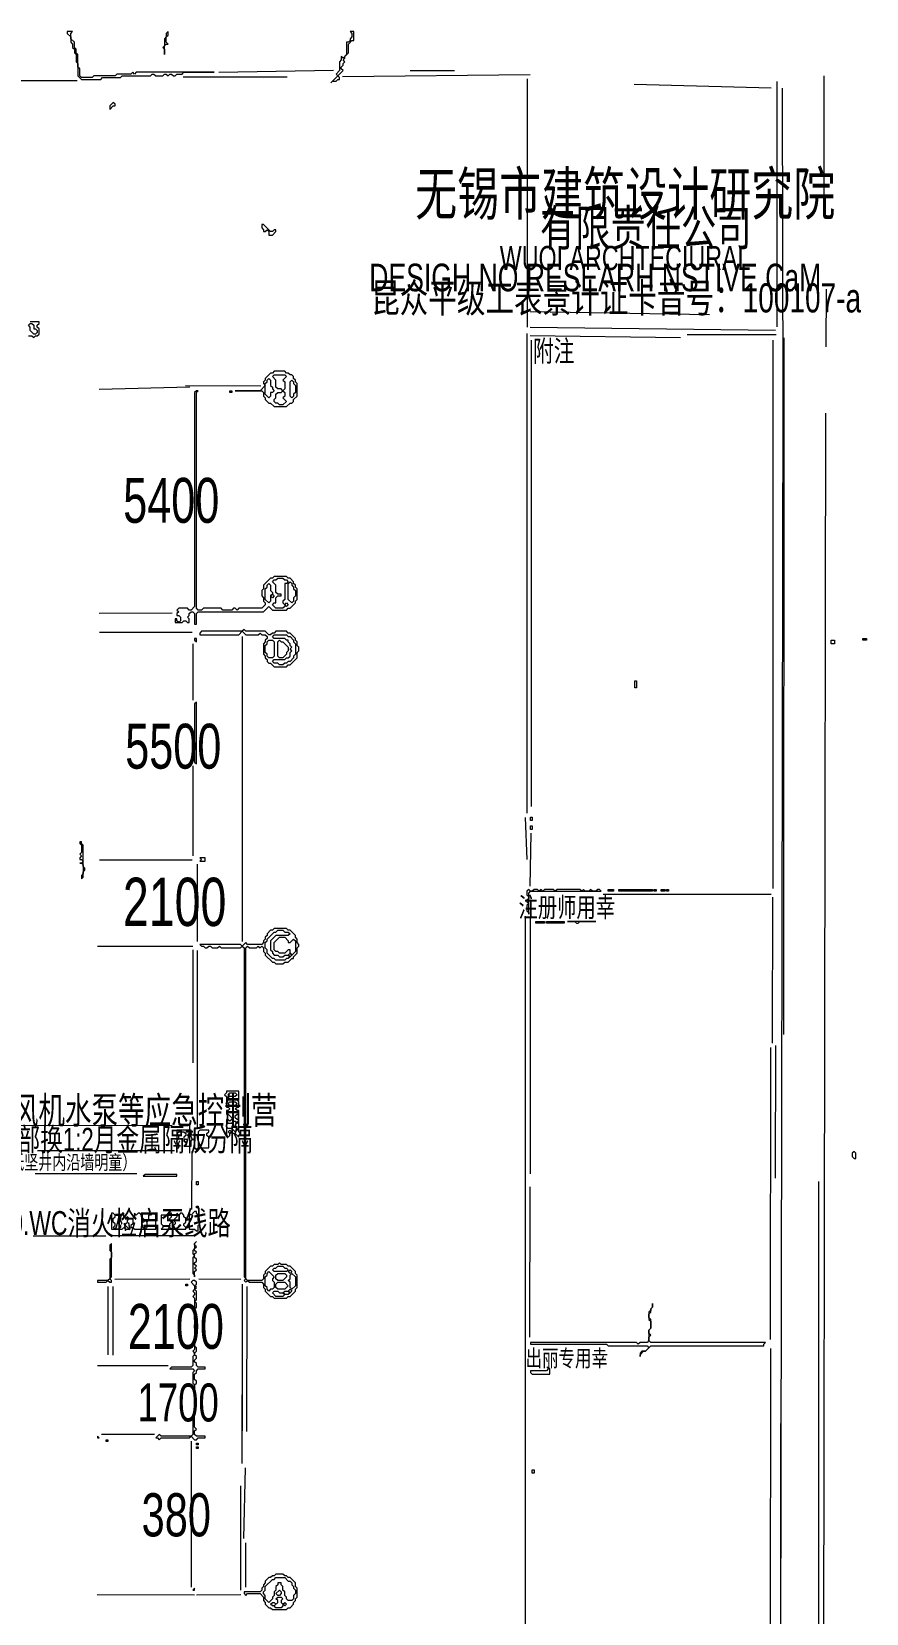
# Model space of a CAD drawing. Extents: x 10 to 1972, y 10 to 1395.
# Drawn here: x 1500 to 1972, y 498 to 1392 of the extents above; entities that cross this region are included whole.
import ezdxf

# ---------------------------------------------------------------- set-up
doc = ezdxf.new("R2010")
doc.units = 0
for name, color, linetype, lineweight in [('OCR_TEXT', 6, 'Continuous', 0), ('TRACE_CURVE', 6, 'Continuous', 0), ('TRACE_STRAIGHT', 5, 'Continuous', 0), ('TRACE_TEXT_SYMBOL', 6, 'Continuous', 0)]:
    doc.layers.add(name, color=color, linetype=linetype, lineweight=lineweight)
doc.styles.add('wqy-unicode', font='wqy-unicode.lff')

msp = doc.modelspace()

# ---------------------------------------------------------------- linework, layer by layer
at = {"layer": 'TRACE_CURVE', "color": 6}
for points in [[(1593, 1189), (1592, 1188), (1592, 1067), (1590, 1065), (1589, 1065), (1588, 1066), (1583, 1066), (1582, 1065), (1583, 1064), (1582, 1063), (1582, 1062), (1583, 1062), (1584, 1061), (1584, 1059), (1583, 1058), (1582, 1059), (1582, 1060), (1581, 1060), (1581, 1058), (1585, 1058), (1586, 1059), (1587, 1059), (1588, 1058), (1589, 1058), (1589, 1060), (1588, 1061), (1589, 1062), (1589, 1063), (1590, 1064), (1591, 1064), (1592, 1063), (1592, 1057), (1593, 1057), (1593, 1063), (1594, 1064), (1631, 1064), (1634, 1067), (1636, 1065), (1644, 1065), (1645, 1066), (1646, 1066), (1649, 1069), (1649, 1070), (1650, 1071), (1650, 1077), (1649, 1078), (1649, 1079), (1648, 1080), (1648, 1081), (1646, 1083), (1645, 1083), (1644, 1084), (1637, 1084), (1636, 1083), (1635, 1083), (1631, 1079), (1631, 1077), (1630, 1076), (1630, 1073), (1631, 1072), (1631, 1070), (1632, 1069), (1632, 1068), (1630, 1066)], [(1630, 1066), (1617, 1066), (1616, 1065), (1615, 1066), (1614, 1066), (1613, 1065), (1608, 1065), (1607, 1066), (1597, 1066), (1596, 1065), (1594, 1065), (1593, 1066), (1593, 1188), (1594, 1189), (1593, 1189)], [(1637, 885), (1636, 884), (1635, 884), (1633, 882), (1633, 881), (1632, 880), (1632, 879), (1631, 878), (1631, 877), (1630, 876), (1622, 876), (1621, 877), (1619, 875), (1618, 876), (1595, 876), (1596, 875), (1597, 875), (1598, 874), (1599, 874), (1600, 875), (1601, 875), (1602, 874), (1605, 874), (1606, 875), (1607, 874), (1618, 874), (1619, 875), (1620, 874), (1620, 688), (1621, 687), (1620, 686), (1621, 685), (1622, 686), (1623, 685), (1630, 685), (1631, 684), (1631, 682), (1632, 681), (1632, 680), (1635, 677), (1636, 677), (1637, 676), (1644, 676), (1645, 677), (1646, 677), (1649, 680), (1649, 681), (1650, 682), (1650, 689), (1649, 690), (1649, 691), (1646, 694), (1645, 694), (1644, 695), (1641, 695), (1640, 696), (1639, 695), (1637, 695), (1636, 694), (1635, 694), (1632, 691), (1632, 690), (1631, 689), (1631, 687)], [(1631, 687), (1630, 686), (1622, 686), (1621, 687), (1621, 874), (1622, 875), (1623, 874), (1627, 874), (1628, 875), (1629, 874), (1630, 875), (1631, 874), (1631, 872), (1632, 871), (1632, 870), (1636, 866), (1637, 866), (1638, 865), (1642, 865), (1643, 866), (1645, 866), (1647, 868), (1648, 868), (1648, 869), (1650, 871), (1650, 874), (1651, 875), (1651, 876), (1650, 877), (1650, 879), (1649, 880), (1649, 881), (1646, 884), (1645, 884), (1644, 885), (1637, 885)], [(1591, 686), (1590, 685), (1592, 683), (1592, 681), (1591, 680), (1592, 679), (1592, 678), (1591, 677), (1592, 676), (1592, 647), (1591, 646), (1592, 645), (1592, 644), (1591, 643), (1591, 638), (1590, 637), (1579, 637), (1578, 636), (1591, 636), (1592, 635), (1591, 634), (1591, 628), (1592, 627), (1592, 611), (1591, 610), (1591, 599), (1590, 598), (1573, 598), (1572, 599), (1570, 597), (1571, 597), (1572, 596), (1573, 597), (1589, 597), (1590, 598), (1592, 596), (1593, 596), (1594, 597), (1598, 597), (1598, 598), (1593, 598), (1592, 599), (1592, 601), (1593, 602), (1592, 603), (1592, 616), (1593, 617), (1593, 619), (1592, 620), (1592, 627), (1593, 628), (1593, 629), (1592, 630), (1592, 633), (1593, 634), (1593, 635), (1594, 636), (1598, 636), (1598, 637), (1594, 637), (1593, 638), (1593, 639), (1592, 640), (1592, 641)], [(1592, 641), (1593, 642), (1593, 643), (1592, 644), (1592, 645), (1593, 646), (1593, 648), (1592, 649), (1592, 654), (1593, 655), (1592, 656), (1593, 657), (1593, 658), (1592, 659), (1592, 661), (1593, 662), (1593, 663), (1592, 664), (1592, 666), (1593, 667), (1592, 668), (1592, 670), (1593, 671), (1593, 673), (1592, 674), (1593, 675), (1593, 680), (1592, 681), (1593, 682), (1592, 683), (1593, 684), (1593, 685), (1592, 686), (1591, 686)]]:
    msp.add_lwpolyline(points, dxfattribs=at)
for points in [[(1638, 1082), (1639, 1083), (1642, 1083), (1643, 1082), (1644, 1082), (1645, 1081), (1644, 1080), (1643, 1080), (1643, 1071), (1642, 1070), (1642, 1069), (1643, 1068), (1643, 1067), (1642, 1066), (1638, 1066), (1636, 1068), (1637, 1069), (1638, 1069), (1638, 1072), (1639, 1073), (1641, 1073), (1641, 1074), (1639, 1074), (1638, 1075), (1638, 1079), (1636, 1081), (1637, 1082)], [(1633, 1079), (1634, 1080), (1635, 1079), (1635, 1076), (1636, 1075), (1636, 1074), (1635, 1073), (1635, 1070), (1634, 1069), (1632, 1071), (1632, 1077), (1633, 1078)], [(1635, 1073), (1636, 1074), (1637, 1073), (1636, 1072)], [(1645, 1080), (1646, 1081), (1647, 1080), (1647, 1079), (1648, 1078), (1648, 1077), (1649, 1076), (1649, 1073), (1648, 1072), (1648, 1070), (1647, 1069), (1645, 1071)], [(1643, 1068), (1644, 1069), (1645, 1068), (1644, 1067)], [(1638, 883), (1639, 884), (1642, 884), (1643, 883), (1645, 883), (1646, 882), (1645, 881), (1638, 881), (1635, 878), (1635, 873), (1636, 872), (1636, 871), (1637, 870), (1639, 870), (1640, 869), (1642, 869), (1643, 870), (1645, 870), (1646, 869), (1645, 868), (1644, 868), (1643, 867), (1638, 867), (1637, 868), (1636, 868), (1633, 871), (1633, 873), (1632, 874), (1632, 877), (1633, 878), (1633, 879), (1637, 883)], [(1640, 880), (1643, 880), (1645, 878), (1645, 877), (1646, 877), (1648, 879), (1649, 878), (1649, 872), (1647, 870), (1646, 871), (1646, 873), (1645, 873), (1643, 871), (1640, 871), (1639, 872), (1638, 872), (1637, 873), (1637, 877)], [(1645, 870), (1646, 871), (1647, 870), (1646, 869)], [(1633, 690), (1634, 691), (1637, 688), (1636, 687), (1636, 686), (1637, 685), (1637, 682), (1636, 681), (1635, 681), (1634, 680), (1633, 681), (1633, 682), (1632, 683), (1632, 688), (1633, 689)], [(1638, 693), (1639, 694), (1642, 694), (1643, 693), (1644, 693), (1645, 692), (1644, 691), (1637, 691), (1636, 692), (1637, 693)], [(1638, 689), (1639, 690), (1643, 690), (1644, 689), (1644, 688), (1642, 686), (1639, 686), (1638, 687)], [(1645, 691), (1646, 692), (1647, 691), (1646, 690)], [(1646, 689), (1647, 690), (1649, 688), (1649, 683), (1647, 681), (1646, 682), (1646, 685), (1645, 686), (1646, 687)], [(1636, 679), (1637, 680), (1639, 680), (1640, 679), (1642, 679), (1643, 678), (1642, 677), (1638, 677)], [(1638, 684), (1639, 685), (1643, 685), (1645, 683), (1643, 681), (1639, 681), (1638, 682)], [(1642, 679), (1643, 680), (1645, 680), (1646, 679), (1645, 678), (1643, 678)], [(1645, 680), (1646, 681), (1647, 680), (1646, 679)]]:
    msp.add_lwpolyline(points, close=True, dxfattribs=at)
at = {"layer": 'TRACE_STRAIGHT', "color": 5}
for p, q in [((1605.62, 1369.13), (1670.64, 1370.18)), ((1714, 1370), (1739, 1370)), ((1451.35, 1364.46), (1525.62, 1364.31)), ((1585.62, 1366.47), (1644.38, 1366.38)), ((1675.62, 1366.7), (1781.87, 1367.71)), ((1780.14, 1365.38), (1780.15, 1224.87)), ((1840.62, 1362.26), (1918.13, 1360.32)), ((1921.4, 1363.88), (1921.41, 1225.12)), ((1924.43, 1360.12), (1925, 1097.62)), ((1948, 1367), (1948, 1295)), ((1949.32, 1213.88), (1949.35, 1246.38)), ((1781.91, 1233.73), (1883.18, 1232.05)), ((1780.04, 950.12), (1780.2, 1221.38)), ((1781.87, 1224.88), (1920.63, 1223.2)), ((1781.88, 1220.14), (1866.89, 1219.08)), ((1782.65, 953.88), (1782.66, 1217.62)), ((1870.62, 1220.8), (1920.89, 1220.81)), ((1919.04, 1217.62), (1919.04, 907.62)), ((1925.38, 825.12), (1925.41, 1218.87)), ((1538.06, 1189.83), (1589.34, 1191.27)), ((1586.87, 1192.01), (1629.38, 1191.73)), ((1923.34, 383.87), (1924.89, 1187.62)), ((1780, 1177), (1780, 1121)), ((1919, 1174), (1919, 1148)), ((1947.26, 47.62), (1948.97, 1176.38)), ((1780, 1120), (1780, 1044)), ((1919, 1122), (1919, 1055)), ((1538.11, 1063.19), (1579.38, 1063.52)), ((1538.12, 1052.42), (1590.62, 1052.53)), ((1619.05, 877.62), (1619.05, 1050.12)), ((1591, 1046), (1591, 1014)), ((1591, 977), (1591, 926)), ((1778.93, 947.66), (1780.01, 923.9)), ((1781.85, 908.88), (1782.47, 938.89)), ((1538.13, 923.74), (1590.63, 923.79)), ((1593.59, 877.62), (1593.59, 921.37)), ((1823.12, 904.45), (1918.12, 904.31)), ((1918.87, 820.12), (1919.08, 902.63)), ((1779, 892), (1779, 471)), ((1781.74, 891.38), (1781.9, 746.37)), ((1537, 875), (1591, 875)), ((1591, 873), (1591, 809)), ((1593.6, 772.62), (1593.6, 872.62)), ((1917.84, 652.63), (1917.94, 817.63)), ((1920.57, 743.88), (1920.76, 818.87)), ((1443.12, 773.56), (1579.38, 773.79)), ((1503.12, 759.4), (1580.63, 759.42)), ((1590.49, 726.12), (1590.55, 758.88)), ((1501.88, 746.44), (1559.38, 746.39)), ((1781.69, 653.87), (1781.76, 738.88)), ((1945, 742), (1945, 40)), ((1500.62, 711.2), (1541.88, 711.21)), ((1544.37, 711.45), (1591.88, 711.44)), ((1542.86, 682.62), (1542.86, 643.88)), ((1545.89, 643.87), (1545.9, 682.63)), ((1546.87, 686.82), (1589.38, 686.88)), ((1594.37, 686.9), (1618.13, 686.79)), ((1619, 684), (1619, 601)), ((1621.54, 600.59), (1621.78, 682.63)), ((1917.84, 398.87), (1917.86, 647.62)), ((1537, 638), (1577, 638)), ((1618.68, 621.38), (1618.75, 582.62)), ((1539.37, 599.13), (1569.38, 599.12)), ((1923.6, 396.37), (1923.63, 605.12)), ((1590.21, 512.62), (1590.24, 595.13)), ((1619.94, 540.14), (1620.74, 580.17)), ((1618, 570), (1618, 511)), ((1620.91, 512.62), (1621.02, 537.63)), ((1536.88, 508.4), (1591.88, 508.34)), ((1593.11, 508.26), (1618.13, 508.45))]:
    msp.add_line(p, q, dxfattribs=at)
at = {"layer": 'TRACE_TEXT_SYMBOL', "color": 6}
for points in [[(1520, 1392), (1520, 1391), (1522, 1389), (1522, 1386), (1523, 1385), (1523, 1383), (1524, 1382), (1524, 1380), (1525, 1379), (1525, 1375), (1526, 1374), (1526, 1367), (1528, 1365), (1539, 1365), (1540, 1366), (1550, 1366), (1551, 1367), (1567, 1367), (1568, 1368), (1569, 1368), (1570, 1367), (1574, 1367), (1575, 1368), (1576, 1368), (1577, 1367), (1578, 1368), (1579, 1368), (1580, 1367), (1581, 1367), (1582, 1368), (1585, 1368), (1586, 1369), (1603, 1369), (1559, 1369), (1558, 1368), (1557, 1369), (1556, 1368), (1548, 1368), (1547, 1367), (1535, 1367), (1534, 1366), (1528, 1366), (1527, 1367), (1527, 1371), (1526, 1372), (1526, 1379), (1525, 1380), (1525, 1382), (1524, 1383), (1524, 1386), (1522, 1388), (1522, 1391), (1523, 1392)], [(1577, 1392), (1576, 1391), (1576, 1389), (1575, 1388), (1575, 1384), (1574, 1383), (1575, 1382), (1575, 1379), (1575, 1384), (1576, 1385), (1577, 1385), (1576, 1386), (1576, 1389), (1577, 1390)], [(1680, 1392), (1681, 1391), (1681, 1389), (1680, 1388), (1680, 1387), (1679, 1386), (1678, 1386), (1678, 1379), (1676, 1377), (1675, 1378), (1675, 1376), (1674, 1375), (1674, 1370), (1672, 1368), (1673, 1367), (1669, 1363), (1670, 1364), (1672, 1364), (1673, 1365), (1674, 1365), (1674, 1366), (1673, 1367), (1676, 1370), (1675, 1371), (1675, 1372), (1676, 1373), (1676, 1374), (1677, 1375), (1676, 1376), (1677, 1377), (1677, 1378), (1679, 1380), (1679, 1385), (1681, 1387), (1682, 1387), (1682, 1392)], [(1546, 1352), (1544, 1350), (1544, 1348), (1546, 1350), (1547, 1350), (1547, 1351)], [(1630, 1283), (1630, 1281), (1631, 1280), (1631, 1279), (1632, 1279), (1633, 1280), (1634, 1279), (1634, 1277), (1636, 1277), (1638, 1279), (1638, 1280), (1637, 1280), (1636, 1279), (1635, 1279), (1631, 1283)], [(1498, 1226), (1499, 1227), (1500, 1227), (1501, 1226), (1501, 1224), (1502, 1224), (1503, 1223), (1503, 1222), (1502, 1221), (1501, 1221), (1499, 1223), (1499, 1225)], [(1637, 1200), (1636, 1199), (1635, 1199), (1632, 1196), (1632, 1195), (1631, 1194), (1631, 1193), (1632, 1192), (1629, 1189), (1615, 1189), (1630, 1189), (1631, 1188), (1631, 1186), (1632, 1185), (1632, 1184), (1634, 1182), (1635, 1182), (1637, 1180), (1644, 1180), (1646, 1182), (1647, 1182), (1648, 1183), (1648, 1184), (1650, 1186), (1650, 1193), (1649, 1194), (1649, 1195), (1648, 1196), (1648, 1197), (1647, 1198), (1646, 1198), (1645, 1199), (1644, 1199), (1643, 1200)], [(1633, 1195), (1634, 1196), (1635, 1195), (1635, 1192), (1636, 1191), (1636, 1190), (1637, 1189), (1636, 1188), (1635, 1188), (1635, 1186), (1634, 1185), (1632, 1187), (1632, 1193), (1633, 1194)], [(1636, 1197), (1637, 1198), (1643, 1198), (1644, 1197), (1642, 1195), (1643, 1194), (1643, 1190), (1642, 1189), (1641, 1190), (1639, 1190), (1638, 1191), (1638, 1195)], [(1646, 1194), (1647, 1195), (1648, 1194), (1648, 1193), (1649, 1192), (1649, 1188), (1648, 1187), (1648, 1186), (1647, 1185), (1646, 1186)], [(1612, 1189), (1613, 1189), (1613, 1188), (1612, 1188)], [(1641, 1188), (1642, 1189), (1643, 1188), (1643, 1186), (1642, 1185), (1644, 1183), (1642, 1181), (1640, 1181), (1639, 1182), (1638, 1182), (1637, 1183), (1637, 1184), (1638, 1185), (1638, 1187), (1639, 1188)], [(1592, 1049), (1592, 1048), (1593, 1047), (1593, 1049)], [(1620, 1054), (1619, 1053), (1596, 1053), (1595, 1052), (1595, 1051), (1617, 1051), (1619, 1053), (1621, 1051), (1628, 1051), (1629, 1052), (1630, 1051), (1632, 1051), (1633, 1050), (1633, 1049), (1632, 1048), (1632, 1047), (1631, 1046), (1631, 1040), (1632, 1039), (1632, 1038), (1633, 1037), (1633, 1036), (1634, 1035), (1635, 1035), (1637, 1033), (1644, 1033), (1645, 1034), (1646, 1034), (1650, 1038), (1650, 1041), (1651, 1042), (1651, 1044), (1650, 1045), (1650, 1047), (1649, 1048), (1649, 1049), (1646, 1052), (1645, 1052), (1644, 1053), (1638, 1053), (1637, 1052), (1636, 1052), (1635, 1051), (1634, 1051), (1632, 1053), (1621, 1053)], [(1633, 1047), (1634, 1048), (1636, 1048), (1637, 1047), (1637, 1039), (1636, 1038), (1634, 1038), (1633, 1039), (1633, 1040), (1632, 1041), (1632, 1045), (1633, 1046)], [(1636, 1050), (1637, 1051), (1644, 1051), (1645, 1050), (1646, 1050), (1648, 1048), (1648, 1047), (1649, 1046), (1649, 1040), (1648, 1039), (1648, 1038), (1646, 1036), (1645, 1036), (1644, 1035), (1643, 1035), (1642, 1034), (1640, 1034), (1639, 1035), (1637, 1035), (1636, 1036), (1637, 1037), (1643, 1037), (1644, 1038), (1645, 1038), (1646, 1039), (1646, 1041), (1647, 1042), (1646, 1043), (1647, 1044), (1646, 1045), (1646, 1046), (1645, 1047), (1645, 1048), (1644, 1048), (1643, 1049), (1637, 1049)], [(1639, 1047), (1640, 1048), (1641, 1047), (1642, 1047), (1645, 1044), (1645, 1042), (1644, 1041), (1644, 1040), (1642, 1038), (1640, 1038), (1639, 1039)], [(1952, 1048), (1954, 1048), (1954, 1046), (1952, 1046)], [(1970, 1049), (1972, 1049), (1972, 1048), (1970, 1048)], [(1841, 1025), (1842, 1025), (1842, 1021), (1841, 1021)], [(1593, 1013), (1592, 1012), (1592, 979), (1593, 978)], [(1782, 948), (1783, 948), (1783, 946), (1782, 946)], [(1782, 943), (1783, 943), (1783, 941), (1782, 941)], [(1527, 934), (1527, 933), (1528, 932), (1528, 928), (1527, 927), (1528, 926), (1527, 925), (1527, 924), (1528, 924), (1529, 923), (1528, 922), (1527, 922), (1528, 922), (1529, 921), (1529, 916), (1528, 915), (1528, 913), (1529, 914), (1529, 917), (1530, 918), (1530, 919), (1529, 920), (1529, 932), (1528, 933), (1528, 934)], [(1595, 925), (1596, 924), (1595, 923), (1598, 923), (1598, 925)], [(1781, 907), (1780, 906), (1780, 904), (1781, 903), (1781, 902), (1780, 901), (1780, 900), (1781, 899), (1780, 898), (1780, 895), (1781, 894), (1781, 893), (1781, 905), (1782, 906), (1822, 906), (1821, 907), (1820, 907), (1819, 906), (1817, 906), (1816, 907), (1815, 906), (1813, 906), (1812, 907), (1811, 906), (1810, 907), (1797, 907), (1796, 906), (1795, 907), (1790, 907), (1789, 906), (1788, 907), (1787, 906), (1786, 907), (1784, 907), (1783, 906), (1782, 906)], [(1826, 907), (1829, 907), (1829, 906), (1826, 906)], [(1832, 907), (1851, 907), (1851, 906), (1832, 906)], [(1852, 907), (1853, 907), (1853, 906), (1852, 906)], [(1856, 907), (1858, 907), (1858, 906), (1856, 906)], [(1859, 907), (1860, 907), (1860, 906), (1859, 906)], [(1785, 889), (1790, 889), (1790, 888), (1785, 888)], [(1791, 889), (1801, 889), (1801, 888), (1791, 888)], [(1803, 889), (1807, 889), (1808, 888), (1809, 888), (1810, 889), (1819, 889)], [(1610, 793), (1610, 792), (1609, 791), (1610, 790), (1610, 784), (1611, 784), (1612, 783), (1611, 782), (1610, 782), (1610, 780), (1611, 780), (1613, 778), (1613, 777), (1612, 776), (1611, 777), (1610, 777), (1610, 768), (1611, 767), (1612, 768), (1612, 769), (1613, 770), (1614, 769), (1615, 769), (1617, 767), (1617, 768), (1618, 769), (1617, 770), (1617, 777), (1616, 777), (1615, 778), (1615, 779), (1616, 780), (1617, 780), (1617, 782), (1616, 782), (1615, 783), (1616, 784), (1617, 784), (1617, 787), (1616, 788), (1617, 789), (1617, 793)], [(1611, 791), (1612, 792), (1615, 792), (1616, 791), (1615, 790), (1612, 790)], [(1611, 786), (1612, 787), (1615, 787), (1616, 786), (1615, 785), (1612, 785)], [(1592, 772), (1592, 769), (1591, 768), (1590, 769), (1590, 771), (1582, 771), (1582, 761), (1583, 761), (1583, 763), (1582, 764), (1582, 765), (1583, 766), (1583, 768), (1582, 769), (1583, 770), (1586, 770), (1587, 769), (1587, 768), (1586, 767), (1586, 765), (1587, 764), (1587, 763), (1586, 762), (1590, 762), (1590, 765), (1591, 766), (1592, 765), (1592, 761), (1593, 760), (1594, 761), (1600, 761), (1600, 767), (1599, 768), (1599, 769), (1600, 770), (1600, 771), (1595, 771), (1594, 770), (1594, 761), (1593, 760), (1592, 761)], [(1613, 775), (1614, 776), (1615, 776), (1616, 775), (1615, 774), (1615, 773), (1616, 772), (1616, 771), (1615, 770), (1613, 772), (1611, 772), (1610, 773), (1610, 774), (1611, 775)], [(1611, 770), (1612, 771), (1613, 770), (1612, 769)], [(1586, 765), (1587, 766), (1588, 765), (1587, 764)], [(1588, 768), (1589, 769), (1590, 768), (1589, 767)], [(1965, 759), (1964, 758), (1964, 756), (1965, 755), (1966, 755), (1966, 758)], [(1564, 746), (1563, 745), (1582, 745), (1582, 746)], [(1593, 742), (1594, 742), (1594, 740), (1593, 740)], [(1592, 725), (1590, 723), (1589, 724), (1589, 715), (1592, 715), (1593, 714), (1594, 714), (1594, 717), (1595, 718), (1595, 719), (1594, 720), (1594, 723), (1593, 724), (1593, 725)], [(1593, 728), (1594, 728), (1594, 727), (1593, 727)], [(1545, 724), (1545, 715), (1551, 715), (1552, 716), (1553, 715), (1555, 715), (1556, 716), (1557, 716), (1558, 715), (1570, 715), (1570, 723), (1569, 724), (1568, 724), (1567, 723), (1566, 723), (1566, 720), (1565, 719), (1562, 722), (1562, 723), (1561, 724), (1560, 724), (1559, 723), (1558, 724), (1558, 722), (1557, 721), (1557, 718), (1556, 717), (1556, 716), (1555, 715), (1553, 717), (1553, 718), (1554, 719), (1554, 720), (1555, 721), (1554, 722), (1553, 721), (1552, 722), (1552, 724), (1551, 724), (1551, 723), (1550, 722), (1550, 720), (1549, 719), (1549, 718), (1550, 717), (1550, 716), (1549, 715), (1547, 715), (1546, 716), (1547, 717), (1547, 718), (1546, 719), (1546, 721), (1547, 722), (1547, 723), (1546, 724)], [(1564, 720), (1565, 719), (1565, 716), (1564, 715), (1563, 716), (1563, 717), (1562, 718)], [(1578, 724), (1577, 723), (1573, 723), (1573, 718), (1574, 717), (1574, 716), (1573, 715), (1587, 715), (1587, 716), (1586, 717), (1586, 718), (1587, 719), (1587, 721), (1586, 722), (1586, 723), (1585, 724), (1584, 724), (1583, 723), (1582, 724), (1582, 722), (1579, 719), (1578, 720), (1578, 721), (1579, 722), (1579, 724)], [(1580, 720), (1581, 719), (1581, 718), (1580, 717), (1580, 716), (1579, 715), (1578, 716), (1578, 718)], [(1545, 707), (1544, 706), (1544, 703), (1545, 702), (1545, 699), (1544, 698), (1544, 687), (1543, 686), (1537, 686), (1537, 685), (1542, 685), (1543, 686), (1544, 685), (1545, 685), (1545, 686), (1544, 687), (1545, 688)], [(1593, 708), (1592, 707), (1592, 704), (1591, 703), (1591, 701), (1592, 700), (1591, 699), (1591, 690), (1592, 689), (1592, 688), (1592, 691), (1593, 692), (1592, 693), (1593, 694), (1592, 695), (1592, 696), (1593, 697), (1593, 698), (1592, 699), (1592, 701), (1593, 702), (1592, 703), (1592, 704), (1593, 705), (1592, 706), (1592, 707)], [(1587, 684), (1588, 684), (1588, 683), (1587, 683)], [(1851, 673), (1851, 671), (1850, 670), (1850, 669), (1849, 668), (1849, 664), (1850, 663), (1850, 659), (1849, 658), (1849, 652), (1848, 651), (1844, 651), (1843, 650), (1842, 651), (1782, 651), (1782, 650), (1825, 650), (1826, 649), (1848, 649), (1849, 648), (1847, 646), (1845, 646), (1844, 645), (1844, 643), (1844, 644), (1846, 646), (1847, 646), (1850, 649), (1914, 649), (1914, 650), (1915, 651), (1850, 651), (1849, 652), (1849, 654), (1850, 655), (1849, 656), (1849, 658), (1850, 659), (1850, 664), (1849, 665), (1849, 667), (1850, 668), (1850, 670), (1851, 671)], [(1792, 637), (1792, 636), (1791, 635), (1782, 635), (1782, 634), (1783, 633), (1793, 633), (1793, 636)], [(1537, 598), (1537, 597), (1538, 597)], [(1542, 596), (1543, 596), (1543, 595), (1542, 595)], [(1593, 594), (1594, 594), (1594, 593), (1593, 593)], [(1593, 592), (1594, 592), (1594, 591), (1593, 591)], [(1783, 579), (1784, 579), (1784, 577), (1783, 577)], [(1638, 520), (1637, 519), (1636, 519), (1635, 518), (1634, 518), (1632, 516), (1632, 515), (1631, 514), (1631, 513), (1630, 512), (1630, 511), (1629, 510), (1620, 510), (1620, 509), (1621, 508), (1622, 509), (1629, 509), (1631, 507), (1631, 505), (1632, 504), (1632, 503), (1634, 501), (1635, 501), (1636, 500), (1644, 500), (1645, 501), (1646, 501), (1648, 503), (1648, 504), (1649, 505), (1649, 506), (1650, 507), (1650, 512), (1649, 513), (1649, 515), (1646, 518), (1645, 518), (1644, 519), (1643, 519), (1642, 520)], [(1592, 512), (1591, 511), (1592, 511)], [(1637, 517), (1638, 518), (1643, 518), (1645, 516), (1646, 516), (1647, 515), (1647, 514), (1648, 513), (1648, 512), (1649, 511), (1649, 509), (1648, 508), (1648, 506), (1647, 505), (1645, 505), (1644, 506), (1644, 507), (1643, 508), (1643, 510), (1642, 511), (1642, 513), (1641, 514), (1641, 515), (1639, 515), (1639, 514), (1638, 513), (1638, 511), (1637, 510), (1637, 508), (1636, 507), (1636, 506), (1634, 504), (1632, 506), (1632, 508), (1631, 509), (1631, 510), (1632, 511), (1632, 513), (1636, 517)], [(1640, 511), (1641, 510), (1641, 509), (1640, 508), (1639, 508), (1638, 509)], [(1635, 503), (1636, 504), (1637, 504), (1638, 503), (1637, 502), (1636, 502)], [(1638, 506), (1639, 507), (1641, 507), (1642, 506), (1641, 505), (1641, 504), (1642, 503), (1642, 502), (1641, 501), (1638, 501), (1637, 502), (1639, 504), (1639, 505)], [(1642, 503), (1643, 504), (1644, 503), (1643, 502)]]:
    msp.add_lwpolyline(points, close=True, dxfattribs=at)
msp.add_lwpolyline([(1498, 1220), (1500, 1220), (1501, 1219), (1502, 1220), (1503, 1220), (1504, 1221), (1504, 1224), (1503, 1225), (1503, 1226), (1504, 1227), (1504, 1228), (1499, 1228)], dxfattribs=at)

# ---------------------------------------------------------------- texts
at = {"layer": 'OCR_TEXT', "color": 6, "style": 'wqy-unicode', "width": 0.72}
for s, height, p in [('无锡市建筑设计研究院', 24.198, (1716.76, 1288.31)), ('有限责任公司', 20.295, (1787.41, 1270.89)), ('WUOI ARCHTECIURAL', 13.6659, (1764.62, 1257.18)), ('DESIGH NO RESEARH NSTIVE CaM', 15.6182, (1690.8, 1245.21)), ('昆众平级工表景计证卡音号：100107-a', 16.4634, (1691.83, 1233.25)), ('附注', 11.915, (1783.43, 1205.5)), ('5400', 25.38, (1551.61, 1114.34)), ('5500', 25.38, (1552.75, 975.34)), ('2100', 27.332, (1551.45, 886.36)), ('注册师用幸', 11.121, (1775.23, 891.46)), ('100x100防火线植，风机水泵等应急控制营', 15.2931, (1357.04, 774.58)), ('400x100货火线槽，内部换1:2月金属隔板分隔', 13.0546, (1366.67, 759.2)), ('详见系统低坚井内沿墙明童）', 8.075, (1455.98, 748.76)), ('NH-BV-4x2.5-G20.WC消火检启泵线路', 13.4446, (1389.9, 711.76)), ('2100', 25.38, (1554.23, 647.34)), ('出丽专用幸', 9.49, (1779.21, 637.3)), ('1700', 21.475, (1559.67, 606.29)), ('380', 24.403, (1562.04, 541.33))]:
    msp.add_text(s, height=height, dxfattribs=at).set_placement(p)

doc.saveas('drawing.dxf')
